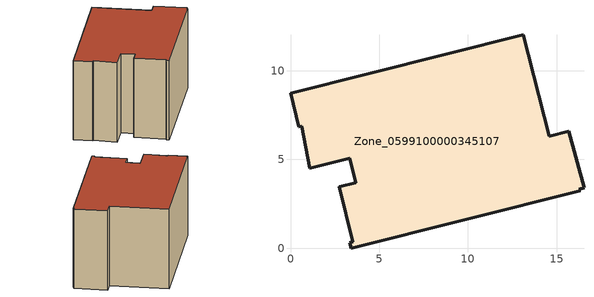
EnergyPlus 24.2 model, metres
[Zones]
Zone_0599100000345107
 floor ground (C_G): 3.69,3.69 3.35,5.07 1.08,4.5 0.63,6.88 0.47,6.83 0,8.72 13.13,12.02 14.57,6.3 15.68,6.58 16.54,3.4 16.28,3.33 16.32,3.23 3.43,0 3.35,0.31 3.52,0.35 2.74,3.46 z0
 wall outside (C_F): 3.35,5.07 3.69,3.69 2.74,3.46 3.52,0.35 3.35,0.31 3.43,0 16.32,3.23 16.28,3.33 16.54,3.4 15.68,6.58 14.57,6.3 13.13,12.02 0,8.72 0.47,6.83 0.63,6.88 1.08,4.5 3.35,5.07 z0:8.37
 roof outside (C_R): 3.43,0 16.32,3.23 16.28,3.33 16.54,3.4 15.68,6.58 14.57,6.3 13.13,12.02 0,8.72 0.47,6.83 0.63,6.88 1.08,4.5 3.35,5.07 3.69,3.69 2.74,3.46 3.52,0.35 3.35,0.31 z8.37
[BUILDING]
Pand.0599100000345107: North Axis=0; Terrain=City; Loads Convergence Tolerance Value=0.04; Temperature Convergence Tolerance Value=0.4; Solar Distribution=FullExterior; Maximum Number of Warmup Days=25; Minimum Number of Warmup Days=1
[Site:Location]
Rotterdam.The.Hague.AP_ZH_NLD Design_Conditions: Latitude=51.96; Longitude=4.45; Time Zone=1; Elevation=-4.5
[SITE:GROUNDTEMPERATURE:BUILDINGSURFACE]
18, 18, 18, 18, 18, 18, 18, 18, 18, 18, 18, 18
[MATERIAL] Thermal Absorptance=0.9; Solar Absorptance=0.7; Visible Absorptance=0.7
Name | Roughness | Thickness | Conductivity | Density | Specific Heat
G.TC.1992-2005 | MediumSmooth | 0.15 | 0.06 | 540 | 1210
F.TC.1992-2005 | Rough | 0.3 | 0.12 | 1920 | 840
R.TC.1992-2005 | MediumRough | 0.2 | 0.08 | 1500 | 1000
[CONSTRUCTION]
C_G: G.TC.1992-2005
C_F: F.TC.1992-2005
C_R: R.TC.1992-2005
[ZONE]
Zone_0599100000345107: Type=1; Multiplier=1; Ceiling Height=Autocalculate; Volume=Autocalculate; Floor Area=autocalculate; Part of Total Floor Area=Yes
[ZONEINFILTRATION:DESIGNFLOWRATE]
Infil_Zone_0599100000345107: Zone or ZoneList or Space or SpaceList=Zone_0599100000345107; Schedule=AlwaysOn; Design Flow Rate Calculation Method=Flow/Area; Flow Rate per Floor Area=0.0015; Constant Term Coefficient=1; Temperature Term Coefficient=0; Velocity Term Coefficient=0; Velocity Squared Term Coefficient=0
[HVACTEMPLATE:ZONE:IDEALLOADSAIRSYSTEM]
Zone_0599100000345107: Maximum Heating Supply Air Temperature=50; Minimum Cooling Supply Air Temperature=13; Maximum Heating Supply Air Humidity Ratio=0.0156; Minimum Cooling Supply Air Humidity Ratio=0.0077; Heating Limit=NoLimit; Cooling Limit=NoLimit; Dehumidification Control Type=ConstantSensibleHeatRatio; Cooling Sensible Heat Ratio=0.7; Dehumidification Setpoint=60; Humidification Control Type=None; Humidification Setpoint=30; Outdoor Air Method=None; Outdoor Air Flow Rate per Person=0.00944; Outdoor Air Flow Rate per Zone Floor Area=0; Outdoor Air Flow Rate per Zone=0; Demand Controlled Ventilation Type=None; Outdoor Air Economizer Type=NoEconomizer; Heat Recovery Type=None; Sensible Heat Recovery Effectiveness=0.7; Latent Heat Recovery Effectiveness=0.65
[ZONECONTROL:THERMOSTAT]
ThermostatControl_Zone_0599100000345107: Zone or ZoneList=Zone_0599100000345107; Control Type Schedule=DualSetpointControlType; Control 1=Thermostat_Zone_0599100000345107; Temperature Difference Between Cutout And Setpoint=0
[THERMOSTATSETPOINT:DUALSETPOINT]
Thermostat_Zone_0599100000345107: Heating Setpoint Temperature Schedule=HeatingSetpoint_Zone_0599100000345107; Cooling Setpoint Temperature Schedule=CoolingSetpoint_Zone_0599100000345107
[SCHEDULE:COMPACT]
HeatingSetpoint_Zone_0599100000345107: Through: 12/31, For: AllDays, Until: 24:00, 21
CoolingSetpoint_Zone_0599100000345107: Through: 12/31, For: AllDays, Until: 24:00, 24
DualSetpointControlType: Through: 12/31, For: AllDays, Until: 24:00, 4
AlwaysOn: Through: 12/31, For: AllDays, Until: 24:00, 1
